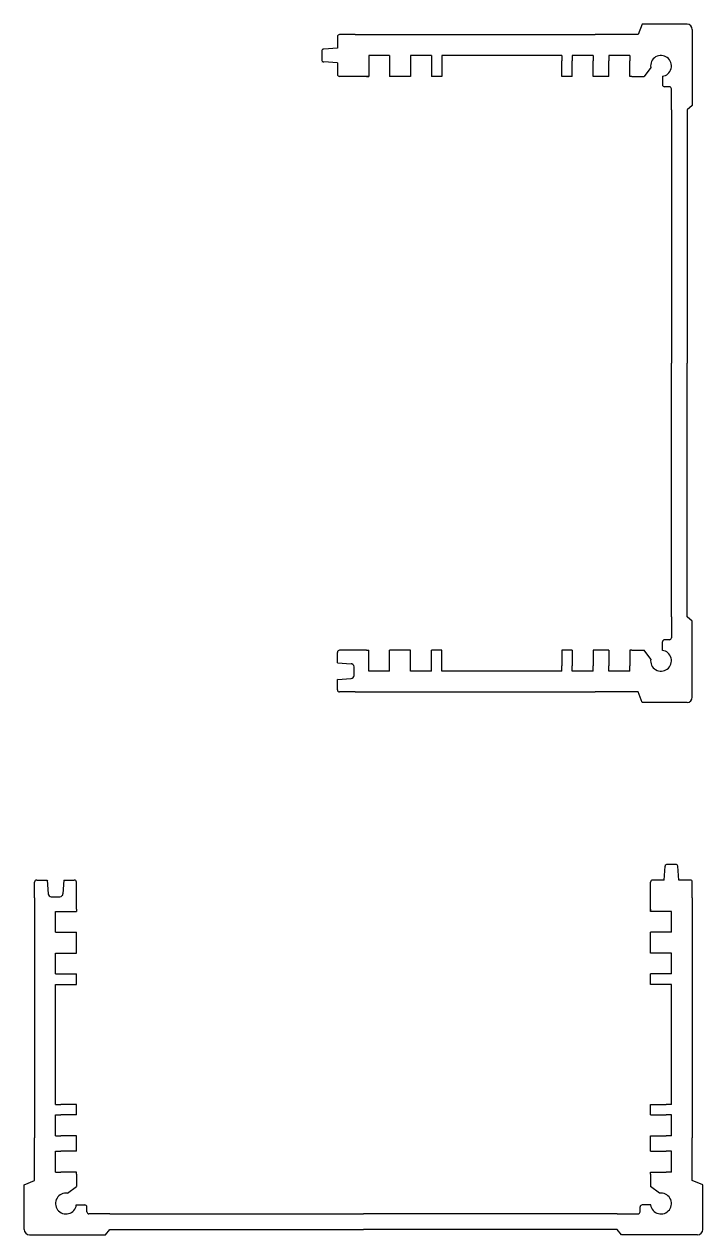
# Model space of a CAD drawing. Header units: millimetres. Extents: x 95 to 8422, y 499 to 941.
# Drawn here: x 8357.2 to 8422.2, y 620 to 736 of the extents above; entities that cross this region are included whole.
import ezdxf

# ---------------------------------------------------------------- set-up
doc = ezdxf.new("R2010")
doc.units = ezdxf.units.MM

msp = doc.modelspace()

# ---------------------------------------------------------------- linework, layer by layer
for p, q in [((8416.371, 735.993), (8415.971, 734.993)), ((8420.671, 735.993), (8416.371, 735.993)), ((8387.171, 734.793), (8387.171, 733.693)), ((8388.871, 734.993), (8387.371, 734.993)), ((8388.871, 734.993), (8411.871, 734.993)), ((8415.971, 734.993), (8411.871, 734.993)), ((8421.171, 735.493), (8421.171, 728.193)), ((8385.671, 733.406), (8385.671, 732.58)), ((8387.171, 733.693), (8385.858, 733.605)), ((8385.671, 732.293), (8385.671, 732.293)), ((8387.171, 732.293), (8385.858, 732.381)), ((8387.171, 732.293), (8387.171, 731.193)), ((8390.171, 732.993), (8390.171, 731.193)), ((8392.171, 732.993), (8390.171, 732.993)), ((8392.171, 732.993), (8392.171, 731.193)), ((8396.171, 732.993), (8394.171, 732.993)), ((8394.171, 732.993), (8394.171, 732.493)), ((8394.171, 732.493), (8394.171, 731.193)), ((8396.171, 732.993), (8396.171, 732.493)), ((8396.171, 732.493), (8396.171, 731.193)), ((8396.171, 732.493), (8396.171, 730.993)), ((8408.671, 732.993), (8397.171, 732.993)), ((8397.171, 732.993), (8397.171, 732.335)), ((8397.171, 732.493), (8397.171, 730.993)), ((8408.671, 732.993), (8408.671, 732.493)), ((8408.671, 730.993), (8408.671, 732.493)), ((8411.671, 732.993), (8409.671, 732.993)), ((8409.671, 732.993), (8409.671, 732.493)), ((8409.671, 730.993), (8409.671, 732.493)), ((8411.671, 732.993), (8411.671, 732.493)), ((8411.671, 730.993), (8411.671, 732.493)), ((8415.171, 732.993), (8413.171, 732.993)), ((8413.171, 732.993), (8413.171, 732.493)), ((8413.171, 730.993), (8413.171, 732.493)), ((8415.171, 732.993), (8415.171, 732.493)), ((8415.171, 730.993), (8415.171, 732.493)), ((8388.871, 730.993), (8387.371, 730.993)), ((8390.171, 730.993), (8388.871, 730.993)), ((8389.971, 730.993), (8390.171, 730.993)), ((8390.171, 731.193), (8390.171, 730.993)), ((8392.171, 731.193), (8392.171, 730.993)), ((8392.371, 730.993), (8392.171, 730.993)), ((8394.171, 730.993), (8392.371, 730.993)), ((8394.171, 731.193), (8394.171, 730.993)), ((8397.171, 730.993), (8396.171, 730.993)), ((8409.671, 730.993), (8408.671, 730.993)), ((8413.171, 730.993), (8411.671, 730.993)), ((8415.371, 730.993), (8415.171, 730.993)), ((8415.371, 730.993), (8416.546, 730.993)), ((8417.183, 731.842), (8416.546, 730.993)), ((8418.303, 731.002), (8418.303, 730.193)), ((8418.971, 729.993), (8418.503, 729.993)), ((8419.171, 727.793), (8419.171, 729.793)), ((8419.171, 727.793), (8419.171, 703.493)), ((8421.171, 728.193), (8420.671, 727.793)), ((8420.671, 727.793), (8420.671, 703.493)), ((8419.171, 679.193), (8419.171, 703.493)), ((8420.671, 679.193), (8420.671, 703.493)), ((8419.171, 679.193), (8419.171, 677.193)), ((8421.171, 678.793), (8420.671, 679.193)), ((8421.171, 671.493), (8421.171, 678.793)), ((8418.303, 675.984), (8418.303, 676.793)), ((8418.971, 676.993), (8418.503, 676.993)), ((8387.171, 674.793), (8387.171, 675.793)), ((8388.871, 675.993), (8387.371, 675.993)), ((8389.971, 675.993), (8388.871, 675.993)), ((8389.971, 675.993), (8390.171, 675.993)), ((8390.171, 675.793), (8390.171, 675.993)), ((8390.171, 673.993), (8390.171, 675.793)), ((8392.171, 675.793), (8392.171, 675.993)), ((8392.371, 675.993), (8392.171, 675.993)), ((8392.171, 673.993), (8392.171, 675.793)), ((8394.171, 675.993), (8392.371, 675.993)), ((8394.171, 675.793), (8394.171, 675.993)), ((8394.171, 674.493), (8394.171, 675.793)), ((8397.171, 675.993), (8396.171, 675.993)), ((8396.171, 674.493), (8396.171, 675.993)), ((8396.171, 674.493), (8396.171, 675.793)), ((8397.171, 674.493), (8397.171, 675.993)), ((8409.671, 675.993), (8408.671, 675.993)), ((8408.671, 675.993), (8408.671, 674.493)), ((8409.671, 675.993), (8409.671, 674.493)), ((8413.171, 675.993), (8411.671, 675.993)), ((8411.671, 675.993), (8411.671, 674.493)), ((8413.171, 675.993), (8413.171, 674.493)), ((8415.371, 675.993), (8415.171, 675.993)), ((8415.171, 675.993), (8415.171, 674.493)), ((8415.371, 675.993), (8416.546, 675.993)), ((8417.183, 675.144), (8416.546, 675.993)), ((8387.171, 674.793), (8387.178, 674.793)), ((8387.178, 674.793), (8388.491, 674.705)), ((8388.671, 674.693), (8388.671, 674.693)), ((8388.771, 673.58), (8388.771, 674.406)), ((8394.171, 673.993), (8394.171, 674.493)), ((8396.171, 673.993), (8396.171, 674.493)), ((8397.171, 673.993), (8397.171, 674.651)), ((8408.671, 673.993), (8408.671, 674.493)), ((8409.671, 673.993), (8409.671, 674.493)), ((8411.671, 673.993), (8411.671, 674.493)), ((8413.171, 673.993), (8413.171, 674.493)), ((8415.171, 673.993), (8415.171, 674.493)), ((8387.171, 673.293), (8387.171, 673.293)), ((8387.171, 672.193), (8387.171, 673.193)), ((8387.178, 673.193), (8387.171, 673.193)), ((8387.178, 673.193), (8388.491, 673.281)), ((8392.171, 673.993), (8390.171, 673.993)), ((8396.171, 673.993), (8394.171, 673.993)), ((8408.671, 673.993), (8397.171, 673.993)), ((8411.671, 673.993), (8409.671, 673.993)), ((8415.171, 673.993), (8413.171, 673.993)), ((8388.871, 671.993), (8387.371, 671.993)), ((8388.871, 671.993), (8411.871, 671.993)), ((8415.971, 671.993), (8411.871, 671.993)), ((8416.371, 670.993), (8415.971, 671.993)), ((8420.671, 670.993), (8416.371, 670.993)), ((8418.472, 655.472), (8418.471, 655.472)), ((8418.471, 653.972), (8418.559, 655.286)), ((8419.584, 655.472), (8418.759, 655.472)), ((8419.871, 653.972), (8419.784, 655.286)), ((8358.171, 652.272), (8358.171, 653.772)), ((8358.371, 653.972), (8359.371, 653.972)), ((8359.372, 653.966), (8359.371, 653.972)), ((8359.372, 653.966), (8359.459, 652.653)), ((8359.471, 653.972), (8359.471, 653.972)), ((8360.971, 653.966), (8360.884, 652.653)), ((8360.971, 653.972), (8361.971, 653.972)), ((8360.971, 653.972), (8360.971, 653.966)), ((8362.171, 652.272), (8362.171, 653.772)), ((8417.171, 652.272), (8417.171, 653.772)), ((8418.471, 653.972), (8417.371, 653.972)), ((8420.971, 653.972), (8419.871, 653.972)), ((8421.171, 652.272), (8421.171, 653.772)), ((8358.171, 652.272), (8358.171, 629.272)), ((8359.759, 652.372), (8360.584, 652.372)), ((8360.871, 652.472), (8360.871, 652.472)), ((8362.171, 651.172), (8362.171, 652.272)), ((8417.171, 650.972), (8417.171, 652.272)), ((8421.171, 652.272), (8421.171, 629.272)), ((8360.171, 650.972), (8361.971, 650.972)), ((8360.171, 648.972), (8360.171, 650.972)), ((8361.971, 650.972), (8362.171, 650.972)), ((8362.171, 651.172), (8362.171, 650.972)), ((8417.171, 651.172), (8417.171, 650.972)), ((8417.371, 650.972), (8417.171, 650.972)), ((8419.171, 650.972), (8417.371, 650.972)), ((8419.171, 648.972), (8419.171, 650.972)), ((8360.171, 648.972), (8361.971, 648.972)), ((8361.971, 648.972), (8362.171, 648.972)), ((8362.171, 648.772), (8362.171, 648.972)), ((8362.171, 646.972), (8362.171, 648.772)), ((8417.371, 648.972), (8417.171, 648.972)), ((8417.171, 648.772), (8417.171, 648.972)), ((8417.171, 646.972), (8417.171, 648.772)), ((8419.171, 648.972), (8417.371, 648.972)), ((8360.171, 644.972), (8360.171, 646.972)), ((8360.171, 646.972), (8360.671, 646.972)), ((8360.671, 646.972), (8361.971, 646.972)), ((8361.971, 646.972), (8362.171, 646.972)), ((8417.371, 646.972), (8417.171, 646.972)), ((8418.671, 646.972), (8417.371, 646.972)), ((8419.171, 646.972), (8418.671, 646.972)), ((8419.171, 644.972), (8419.171, 646.972)), ((8360.171, 644.972), (8360.671, 644.972)), ((8360.171, 632.472), (8360.171, 643.972)), ((8360.171, 643.972), (8360.829, 643.972)), ((8360.671, 644.972), (8361.971, 644.972)), ((8360.671, 644.972), (8362.171, 644.972)), ((8360.671, 643.972), (8362.171, 643.972)), ((8362.171, 643.972), (8362.171, 644.972)), ((8417.171, 643.972), (8417.171, 644.972)), ((8418.671, 644.972), (8417.171, 644.972)), ((8418.671, 643.972), (8417.171, 643.972)), ((8418.671, 644.972), (8417.371, 644.972)), ((8419.171, 643.972), (8418.514, 643.972)), ((8419.171, 644.972), (8418.671, 644.972)), ((8419.171, 632.472), (8419.171, 643.972)), ((8360.171, 632.472), (8360.671, 632.472)), ((8362.171, 632.472), (8360.671, 632.472)), ((8362.171, 631.472), (8362.171, 632.472)), ((8417.171, 631.472), (8417.171, 632.472)), ((8417.171, 632.472), (8418.671, 632.472)), ((8419.171, 632.472), (8418.671, 632.472)), ((8360.171, 629.472), (8360.171, 631.472)), ((8360.171, 631.472), (8360.671, 631.472)), ((8362.171, 631.472), (8360.671, 631.472)), ((8417.171, 631.472), (8418.671, 631.472)), ((8419.171, 631.472), (8418.671, 631.472)), ((8419.171, 629.472), (8419.171, 631.472)), ((8358.171, 625.172), (8358.171, 629.272)), ((8360.171, 629.472), (8360.671, 629.472)), ((8362.171, 629.472), (8360.671, 629.472)), ((8362.171, 627.972), (8362.171, 629.472)), ((8417.171, 627.972), (8417.171, 629.472)), ((8417.171, 629.472), (8418.671, 629.472)), ((8419.171, 629.472), (8418.671, 629.472)), ((8421.171, 625.172), (8421.171, 629.272)), ((8360.171, 625.972), (8360.171, 627.972)), ((8360.171, 627.972), (8360.671, 627.972)), ((8362.171, 627.972), (8360.671, 627.972)), ((8417.171, 627.972), (8418.671, 627.972)), ((8419.171, 627.972), (8418.671, 627.972)), ((8419.171, 625.972), (8419.171, 627.972)), ((8360.171, 625.972), (8360.671, 625.972)), ((8362.171, 625.972), (8360.671, 625.972)), ((8362.171, 625.772), (8362.171, 625.972)), ((8362.171, 625.772), (8362.171, 624.597)), ((8417.171, 625.772), (8417.171, 625.972)), ((8417.171, 625.972), (8418.671, 625.972)), ((8417.171, 625.772), (8417.171, 624.597)), ((8419.171, 625.972), (8418.671, 625.972)), ((8357.171, 624.772), (8358.171, 625.172)), ((8357.171, 620.472), (8357.171, 624.772)), ((8361.323, 623.961), (8362.171, 624.597)), ((8418.02, 623.961), (8417.171, 624.597)), ((8422.171, 624.772), (8421.171, 625.172)), ((8422.171, 620.472), (8422.171, 624.772)), ((8362.163, 622.841), (8362.971, 622.841)), ((8363.171, 622.172), (8363.171, 622.641)), ((8365.371, 621.972), (8363.371, 621.972)), ((8365.371, 621.972), (8389.671, 621.972)), ((8413.971, 621.972), (8389.671, 621.972)), ((8413.971, 621.972), (8415.971, 621.972)), ((8416.171, 622.172), (8416.171, 622.641)), ((8417.18, 622.841), (8416.371, 622.841)), ((8357.671, 619.972), (8364.971, 619.972)), ((8364.971, 619.972), (8365.371, 620.472)), ((8365.371, 620.472), (8389.671, 620.472)), ((8413.971, 620.472), (8389.671, 620.472)), ((8414.371, 619.972), (8413.971, 620.472)), ((8421.671, 619.972), (8414.371, 619.972))]:
    msp.add_line(p, q)
for centre, radius, start, end in [((8420.671, 735.493), 0.5, 0, 90), ((8387.371, 734.793), 0.2, 90, 180), ((8385.871, 733.406), 0.2, 93.81407, 180), ((8385.871, 732.58), 0.2, 180, 266.18593), ((8418.171, 731.993), 1, 277.49222, 188.7031), ((8387.371, 731.193), 0.2, 180, 270), ((8418.503, 730.193), 0.2, 180, 270), ((8418.971, 729.793), 0.2, 0, 90), ((8418.503, 676.793), 0.2, 90, 180), ((8418.971, 677.193), 0.2, 270, 0), ((8387.371, 675.793), 0.2, 90, 180), ((8418.171, 674.993), 1, 171.2969, 82.50778), ((8388.471, 674.406), 0.3, 0, 86.18593), ((8388.471, 673.58), 0.3, 273.81407, 0), ((8387.371, 672.193), 0.2, 180, 270), ((8420.671, 671.493), 0.5, 270, 0), ((8418.759, 655.272), 0.2, 90, 176.18593), ((8419.584, 655.272), 0.2, 3.81407, 90), ((8358.371, 653.772), 0.2, 90, 180), ((8361.971, 653.772), 0.2, 0, 90), ((8417.371, 653.772), 0.2, 90, 180), ((8420.971, 653.772), 0.2, 360, 90), ((8359.759, 652.672), 0.3, 183.81407, 270), ((8360.584, 652.672), 0.3, 270, 356.18593), ((8361.171, 622.972), 1, 81.2969, 352.50778), ((8418.171, 622.972), 1, 187.49222, 98.7031), ((8362.971, 622.641), 0.2, 0, 90), ((8363.371, 622.172), 0.2, 180, 270), ((8415.971, 622.172), 0.2, 270, 0), ((8416.371, 622.641), 0.2, 90, 180), ((8357.671, 620.472), 0.5, 180, 270), ((8421.671, 620.472), 0.5, 270, 0)]:
    msp.add_arc(centre, radius, start, end)

doc.saveas('drawing.dxf')
